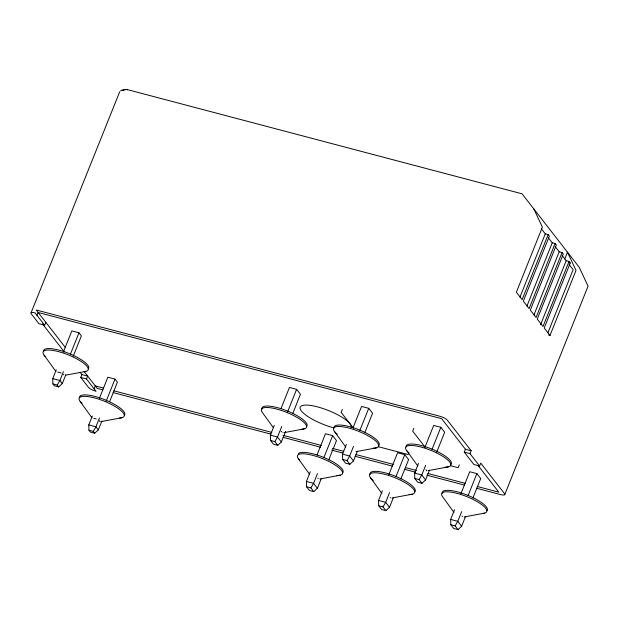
<?xml version="1.0" encoding="UTF-8"?>
<svg xmlns="http://www.w3.org/2000/svg" width="619" height="619" viewBox="0 0 619 619"><rect width="100%" height="100%" fill="white"/><g stroke="black" fill="none" stroke-linecap="round" stroke-linejoin="round"><path stroke-width="0.93" d="M31.058 312.804L119.738 91.689M36.978 315.35L38.13 312.456L441.633 418.684L465.418 449.247L471.136 450.756L469.983 453.642L479.593 465.991L480.746 463.105L504.531 493.668A6.469 1.741 21.8 0 1 500.725 494.627L476.444 488.236M44.661 325.223L35.051 312.874A6.469 1.741 21.8 0 0 31.252 313.841L38.943 323.722L44.661 325.223L45.821 322.337M65.838 374.735L62.302 383.571L58.658 386.914L54.364 385.784L52.925 383.927L52.747 378.596L56.283 369.767M63.347 352.103L71.827 330.902L78.977 332.782L81.383 335.869L73.259 356.188M63.432 371.648L59.904 380.484L57.219 385.057L58.658 386.914M70.504 353.983L78.977 332.782M80.741 377.435L86.459 378.944L96.069 391.293A6.469 1.741 21.8 0 1 88.424 387.316L80.741 377.435L81.894 374.549L80.13 372.282M86.459 378.944L87.619 376.058L81.894 374.549M94.15 388.825L95.303 385.931L103.713 388.144M101.872 421.044L98.336 429.88L94.692 433.223L90.397 432.093L88.958 430.236L88.78 424.913L92.316 416.076M99.38 398.412L107.861 377.211L115.01 379.091L117.417 382.178L109.64 401.615M99.466 417.957L95.937 426.793L93.252 431.373L94.692 433.223M106.182 401.174L115.01 379.091M285.614 431.381L281.374 441.981L277.73 445.316L273.436 444.187L270.549 440.488L270.371 435.157L274.263 425.439M280.972 408.656L289.452 387.455L296.609 389.336L300.447 394.28L292.679 413.709M281.769 426.437L277.529 437.037L274.844 441.618L277.73 445.316M287.425 412.308L296.609 389.336M321.292 478.572L317.408 488.29L313.763 491.633L309.469 490.503L306.583 486.797L306.405 481.466L310.297 471.748M317.005 454.965L325.486 433.764L332.643 435.652L336.481 440.589L328.712 460.025M342.307 409.469L341.154 412.362L353.457 428.178M317.446 473.636L313.562 483.346L310.877 487.927L313.763 491.633M323.807 457.735L332.643 435.652M357.372 451.243L353.488 460.962L349.843 464.304L345.549 463.174L342.671 459.468L342.493 454.137L346.377 444.427M353.085 427.644L361.566 406.443L368.723 408.323L372.568 413.268L364.792 432.696M353.534 446.307L349.642 456.025L346.957 460.598L349.843 464.304M359.887 430.406L368.723 408.323M393.405 497.56L389.521 507.271L385.877 510.613L381.583 509.483L378.704 505.777L378.526 500.446L382.41 490.735M388.771 474.835L397.599 452.752L404.756 454.632L408.602 459.577L400.826 479.005M413.856 428.309L412.695 431.195L424.998 447.011M389.568 492.616L385.676 502.334L382.991 506.907L385.877 510.613M395.92 476.715L404.756 454.632M408.966 452.365L408.099 454.539L378.24 446.678M429.485 470.231L425.601 479.949L421.957 483.292L417.663 482.162L414.784 478.456L414.606 473.125L418.49 463.407M424.851 447.506L433.687 425.423L440.836 427.311L444.682 432.248L436.557 452.566M425.648 465.295L421.756 475.005L419.071 479.586L421.957 483.292M432.008 449.394L440.836 427.311M519.975 297.089L545.285 233.827L541.246 228.643M545.285 233.827L548.14 234.586L522.126 299.627L516.362 292.222L542.376 227.173L533.849 208.951M479.593 465.991L473.868 464.482L464.258 452.133L465.418 449.247M459.337 464.83L458.184 467.724L450.717 465.759M526.947 306.049L552.249 242.787L548.21 237.595M552.249 242.787L555.111 243.538L529.09 308.579L523.326 301.174L549.347 236.125L548.14 234.586M465.519 516.54L461.635 526.258L457.99 529.601L453.696 528.471L450.818 524.765L450.64 519.434L454.524 509.716M460.884 493.815L469.72 471.732L476.87 473.62L480.715 478.557L472.939 497.993M533.911 315.001L559.212 251.74L555.181 246.548M559.212 251.74L562.075 252.49L536.062 317.532L530.297 310.127L556.311 245.078L555.111 243.538M461.681 511.604L457.789 521.322L455.104 525.895L457.99 529.601M468.041 495.703L476.87 473.62M564.76 258.974L567.484 252.173L576.01 270.395L549.997 335.444L548.566 335.065M540.519 324.843L566.184 260.692L562.145 255.5M566.184 260.692L569.039 261.442L543.025 326.492L537.261 319.079L563.275 254.038L562.075 252.49M569.039 261.442L570.246 262.99L544.225 328.031L549.997 335.444M547.846 332.906L573.148 269.644L569.109 264.46M504.725 494.697L588.05 286.195L579.252 267.307L522.08 193.824L126.586 89.415M65.506 375.191L85.894 371.392M101.539 421.5L121.928 417.701M283.85 432.673L304.238 428.874M355.964 451.661L376.352 447.862M319.884 478.982L340.272 475.183M428.077 470.649L448.473 466.842M391.997 497.97L412.386 494.171M464.118 516.958L484.507 513.151M568.815 262.611L570.246 262.99M464.258 452.133L469.983 453.642M113.989 390.852L271.834 432.41M283.045 435.358L321.338 445.44M332.55 448.388L343.754 451.344M355.902 454.539L393.258 464.374M405.406 467.569L416.61 470.517M427.822 473.473L465.179 483.307M477.326 486.503L498.806 492.159L477.922 465.326M102.831 389.877L97.229 388.407L84.083 371.516M113.107 392.585L270.96 434.143M283.1 437.339L320.464 447.173M331.668 450.121L342.88 453.077M355.02 456.273L392.384 466.107M404.524 469.303L415.728 472.251M426.94 475.206L464.304 485.041M270.371 435.157L277.529 437.037L281.374 441.981M342.493 454.137L349.642 456.025L353.488 460.962M414.606 473.125L421.756 475.005L425.601 479.949M52.747 378.596L59.904 380.484L62.302 383.571M270.549 440.488L274.844 441.618M342.671 459.468L346.957 460.598M414.784 478.456L419.071 479.586M52.925 383.927L57.219 385.057M306.405 481.466L313.562 483.346L317.408 488.29M378.526 500.446L385.676 502.334L389.521 507.271M450.64 519.434L457.789 521.322L461.635 526.258M88.78 424.913L95.937 426.793L98.336 429.88M306.583 486.797L310.877 487.927M378.704 505.777L382.991 506.907M450.818 524.765L455.104 525.895M88.958 430.236L93.252 431.373M471.136 450.756L447.359 420.185A6.469 1.741 21.8 0 0 439.714 416.208L36.212 309.987L65.25 347.305M42.448 323.853L64.237 351.847M453.928 512.4L442.771 496.956A24.242 6.523 21.8 0 1 467.26 496.802A24.242 6.523 21.8 0 1 483.013 513.399M406.737 450.647L417.895 466.092M370.657 477.976L381.815 493.42M334.624 431.667L345.781 447.104M298.536 458.989L309.701 474.433M273.111 427.35L262.502 412.68A24.242 6.523 21.8 0 1 287.734 412.827A24.242 6.523 21.8 0 1 301.879 429.168M80.191 401.507L91.914 417.724M44.158 355.198L55.88 371.415M122.229 90.072L122.438 90.49A6.469 5.656 -37.9 0 1 125.603 89.67M82.01 403.426A24.242 6.523 21.8 0 1 87.929 396.57A24.242 6.523 21.8 0 1 117.718 408.13A24.242 6.523 21.8 0 1 119.568 417.995M93.74 418.436A3.869 1.037 21.8 0 1 96.224 418.97M99.458 420.657A3.869 1.037 21.8 0 1 99.876 421.067M100.054 421.423A3.869 1.037 21.8 0 1 99.992 421.686M79.634 397.855A24.242 6.523 21.8 0 1 103.783 399.317A24.242 6.523 21.8 0 1 124.419 415.241M299.666 460.25A24.242 6.523 21.8 0 1 307.488 454.23A24.242 6.523 21.8 0 1 337.069 466.316A24.242 6.523 21.8 0 1 336.976 475.485M298.389 453.673A24.242 6.523 21.8 0 1 325.068 457.998A24.242 6.523 21.8 0 1 342.771 472.723M317.81 478.139A3.869 1.037 21.8 0 1 318.22 478.549M373.249 480.568A24.242 6.523 21.8 0 1 378 472.986A24.242 6.523 21.8 0 1 408.525 484.832A24.242 6.523 21.8 0 1 409.089 494.473M390.334 497.537A3.869 1.037 21.8 0 1 390.519 497.885M370.1 474.324A24.242 6.523 21.8 0 1 394.249 475.787A24.242 6.523 21.8 0 1 414.885 491.703M442.214 493.312A24.242 6.523 21.8 0 1 466.362 494.767A24.242 6.523 21.8 0 1 486.998 510.69M462.037 516.107A3.869 1.037 21.8 0 1 462.447 516.517M45.28 356.459A24.242 6.523 21.8 0 1 67.177 354.455A24.242 6.523 21.8 0 1 84.401 371.64M43.601 351.546A24.242 6.523 21.8 0 1 67.75 353.008A24.242 6.523 21.8 0 1 88.385 368.924M57.706 372.127A3.869 1.037 21.8 0 1 61.134 373.025M63.424 374.348A3.869 1.037 21.8 0 1 63.842 374.758M261.945 409.027A24.242 6.523 21.8 0 1 286.102 410.49A24.242 6.523 21.8 0 1 306.738 426.406M281.158 431.381A3.869 1.037 21.8 0 1 282.187 432.24M337.216 434.252A24.242 6.523 21.8 0 1 341.967 426.677A24.242 6.523 21.8 0 1 372.491 438.523A24.242 6.523 21.8 0 1 373.056 448.164M334.067 428.015A24.242 6.523 21.8 0 1 358.215 429.478A24.242 6.523 21.8 0 1 378.851 445.394M408.555 452.566A24.242 6.523 21.8 0 1 414.869 445.765A24.242 6.523 21.8 0 1 444.937 457.743A24.242 6.523 21.8 0 1 445.169 467.144M426.004 469.798A3.869 1.037 21.8 0 1 426.53 470.827M406.18 447.003A24.242 6.523 21.8 0 1 430.329 448.458A24.242 6.523 21.8 0 1 450.965 464.382M127.166 89.863A6.469 2.6 -75.3 0 0 125.131 89.809L124.125 89.593L123.119 90.351A5.602 1.509 21.8 0 0 120.79 90.939M333.873 427.868A27.476 7.389 21.8 0 1 300.455 409.515A27.476 7.389 21.8 0 1 324.859 409.159A27.476 7.389 21.8 0 1 351.197 427.613"/></g></svg>
